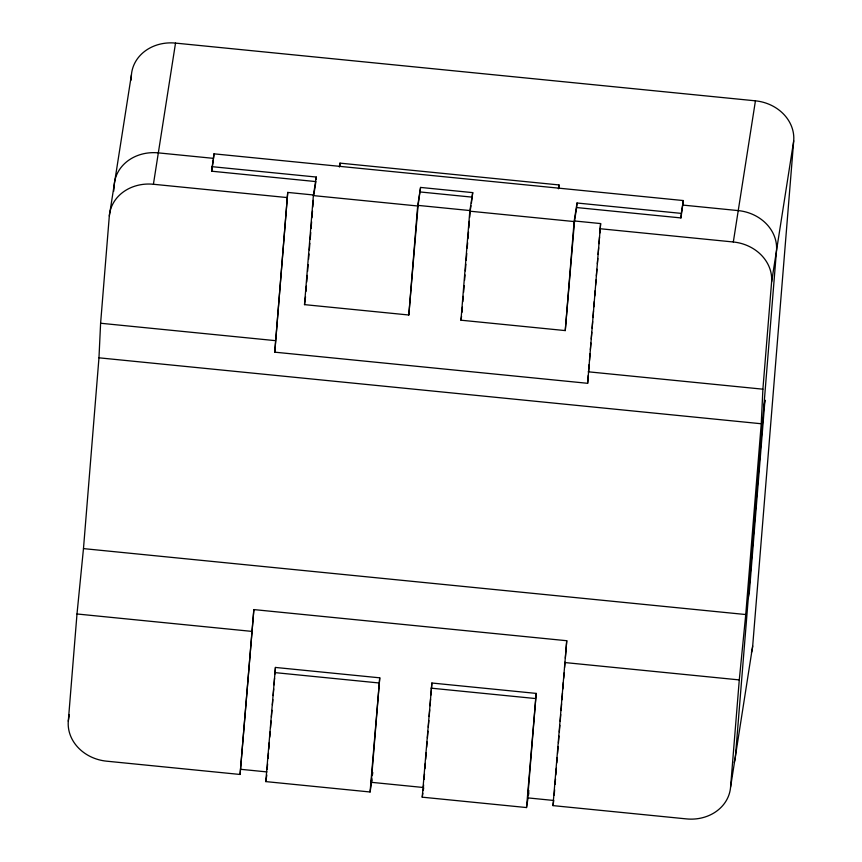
<?xml version="1.0" encoding="UTF-8"?>
<svg xmlns="http://www.w3.org/2000/svg" width="862" height="862" viewBox="0 0 862 862"><rect width="100%" height="100%" fill="white"/><g stroke="black" fill="none" stroke-linecap="round" stroke-linejoin="round"><path stroke-width="1.29" d="M98.968 357.816L100.606 323.25L109.312 216.039L131.423 74.875A41.408 35.967 8.9 0 1 175.525 43.1L755.435 100.832A41.408 35.967 8.9 0 1 793.708 140.808L752.688 645.961L730.577 787.125A41.408 35.967 8.9 0 1 686.475 818.9L552.973 805.614L566.743 640.725L253.859 609.585L240.078 774.464L106.565 761.168A41.408 35.967 8.9 0 1 68.292 721.192L76.998 613.981L83.474 548.609L98.968 357.816L761.243 423.748L745.749 614.541L739.284 679.913L730.577 787.125M588.304 375.261L587.647 383.31L274.762 352.17L287.725 192.42L313.8 195.017L315.901 181.591L211.61 171.204L213.991 153.835L683.318 200.555L680.948 217.924L576.646 207.548L574.545 220.974L565.256 330.588L460.965 320.201L469.812 211.179L472.721 192.625L420.57 187.431L417.661 205.986L408.814 315.007L304.512 304.631L313.369 195.599L316.279 177.044L211.977 166.668M587.647 383.31L600.62 223.57L574.545 220.974M761.243 423.748L762.892 389.182L771.598 281.971L793.708 140.808M113.687 191.31L114.237 184.651A41.408 35.967 8.9 0 1 158.328 152.876L213.614 158.371L213.991 153.835M130.992 80.241L131.423 74.875M240.078 774.464L253.859 609.585M274.762 352.17L287.725 192.42M371.953 780.056L370.078 791.984L265.787 781.597L275.441 667.447L379.743 677.823L371.253 782.308L423.404 787.502L423.619 784.819M267.177 769.249L267.608 763.883M268.05 758.528L268.481 753.172M268.804 749.153L269.353 742.451M269.784 737.096L270.215 731.741M270.549 727.722L271.088 721.02M271.422 717.001L271.961 710.31M272.392 704.954L272.834 699.588M273.157 695.569L273.707 688.878M274.03 684.859L274.569 678.157M274.903 674.138L275.441 667.447M305.536 296.819L304.512 304.631M305.978 291.453L306.409 286.098M306.732 282.079L307.281 275.387M307.605 271.368L308.143 264.666M308.585 259.311L309.016 253.956M309.339 249.937L309.889 243.235M310.212 239.216L310.762 232.514M311.085 228.505L311.624 221.803M311.958 217.784L312.497 211.082M312.82 207.074L313.369 200.372M316.095 179.318L316.279 177.044M339.703 166.538L339.984 163.133L559.007 184.942L558.727 188.347M370.078 791.984L379.743 677.823M420.57 187.431L418.102 205.393L408.814 315.007M527.975 798.277L526.531 807.554L422.229 797.178L431.884 683.016L536.186 693.404L527.695 797.878L553.77 800.475L552.973 805.614M424.05 779.463L424.492 774.108M424.923 768.742L425.365 763.387M425.688 759.368L426.227 752.666M426.668 747.311L427.099 741.956M427.423 737.937L427.972 731.235M428.295 727.226L428.845 720.524M429.168 716.505L429.707 709.803M430.041 705.784L430.58 699.093M430.903 695.074L431.884 683.016M461.978 312.389L462.42 307.034M462.851 301.668L463.293 296.312M463.616 292.293L464.155 285.602M464.596 280.236L465.027 274.881M465.351 270.862L465.9 264.171M466.223 260.152L466.773 253.45M467.204 248.094L467.635 242.739M467.969 238.72L468.508 232.018M468.831 227.999L469.381 221.308M469.704 217.289L470.253 210.587L418.102 205.393M471.395 203.27L472.721 192.625M526.531 807.554L536.186 693.404M565.256 330.588L574.114 221.556L577.012 203.001L681.314 213.388L683.318 200.555M576.646 207.548L577.012 203.001M554.212 795.109L554.643 789.732M555.085 784.366L555.516 779M555.839 774.97L556.389 768.257M556.82 762.892L557.261 757.515M557.585 753.496L558.134 746.783M558.457 742.753L559.007 736.04M559.33 732.01L559.88 725.298M560.203 721.278L560.753 714.566M561.076 710.536L561.625 703.823M561.949 699.793L562.498 693.08M562.821 689.05L563.36 682.338M563.694 678.319L564.125 672.942M564.567 667.576L564.998 662.21M565.332 658.18L566.743 640.725M588.627 371.231L589.177 364.518M589.5 360.488L590.05 353.776M590.373 349.757L590.923 343.044M591.246 339.014L591.785 332.301M592.119 328.271L592.657 321.558M592.991 317.539L593.53 310.826M593.864 306.797L594.295 301.431M594.737 296.054L595.168 290.688M595.61 285.322L596.041 279.945M596.364 275.915L596.913 269.203M597.344 263.837L597.786 258.471M598.109 254.441L598.659 247.728M598.982 243.698L599.532 236.985M599.855 232.966L600.62 223.57M680.948 217.924L681.314 213.388M68.292 721.192L69.316 714.652M109.312 216.039A41.408 35.967 8.9 0 1 153.414 184.263L175.525 43.1M211.61 171.204L213.42 159.653M339.38 166.98L339.984 163.133M265.787 781.597L266.821 774.97M371.253 782.308L371.824 778.645M372.406 774.981L372.783 772.546M470.436 209.369L471.008 205.706M460.965 320.201L461.569 316.354M422.229 797.178L422.854 793.202M423.264 790.551L423.684 787.9M558.404 188.789L559.007 184.942M528.083 795.443L528.848 790.562M528.395 795.626L528.805 792.975M771.598 281.971A41.408 35.967 8.9 0 0 733.325 241.985L755.435 100.832M763.754 407.758L764.96 400.065L749.466 590.847L748.259 598.551M682.952 205.091L738.238 210.597A41.408 35.967 8.9 0 1 776.511 250.573L735.491 755.737A41.408 35.967 8.9 0 1 734.23 762.342M420.203 191.967L472.354 197.161M313.369 195.599L417.661 205.986M469.812 211.179L574.114 221.556M153.414 184.263L286.927 197.549M599.812 228.699L733.325 241.985M100.606 323.25L275.312 340.641M588.196 371.791L762.892 389.182M83.474 548.609L745.749 614.541M76.998 613.981L251.704 631.372M564.588 662.522L739.284 679.913M274.633 672.576L378.935 682.963M431.086 688.156L535.377 698.532M240.886 769.324L266.961 771.921M752.688 645.961A41.408 35.967 8.9 0 1 751.416 652.566"/></g></svg>
